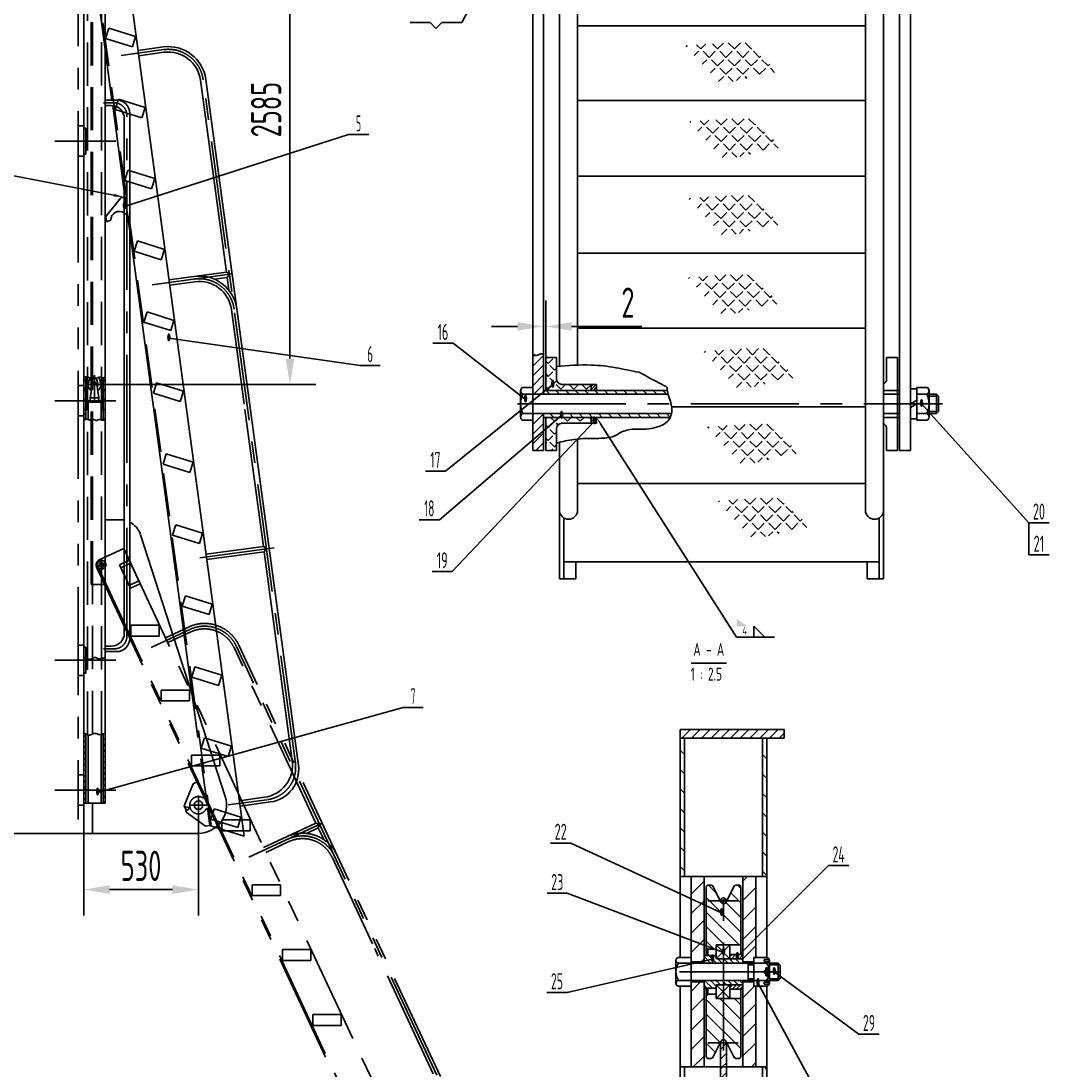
# Model space of a CAD drawing. Extents: x 0 to 16800, y -219 to 11880.
# Drawn here: x 5756 to 10506, y 4564 to 9413 of the extents above; entities that cross this region are included whole.
import ezdxf
from ezdxf.enums import TextEntityAlignment as Align

# ---------------------------------------------------------------- set-up
doc = ezdxf.new("R2010")
doc.units = 0
doc.header["$LTSCALE"] = 400
doc.header["$MEASUREMENT"] = 0
for name, pattern in [('F', [0.75, 0.5, -0.25]), ('G', [2, 1.25, -0.25, 0.25, -0.25]), ('K', [2.5, 1.25, -0.25, 0.25, -0.25, 0.25, -0.25])]:
    doc.linetypes.add(name, pattern=pattern)
doc.layers.get('0').update_dxf_attribs({"linetype": 'CONTINUOUS'})
doc.layers.get('DEFPOINTS').update_dxf_attribs({"linetype": 'CONTINUOUS'})
for name, color, linetype in [('01', 7, 'CONTINUOUS'), ('02', 1, 'CONTINUOUS'), ('02C', 3, 'CONTINUOUS'), ('04', 2, 'F'), ('05', 4, 'G'), ('07', 6, 'K'), ('08', 1, 'CONTINUOUS'), ('11', 3, 'CONTINUOUS'), ('13', 3, 'CONTINUOUS')]:
    doc.layers.add(name, color=color, linetype=linetype)
doc.styles.get("Standard").update_dxf_attribs({"font": 'isocp.shx', "width": 0.707, "bigfont": 'intecad.shx'})
doc.dimstyles.new('INTE', dxfattribs={"dimscale": 40, "dimtxt": 3.5, "dimasz": 3, "dimexe": 3, "dimexo": 0, "dimgap": 1, "dimtad": 1, "dimdec": 0, "dimdsep": 46, "dimtxsty": 'Standard', "dimcen": 0, "dimclrd": 1, "dimclre": 1, "dimclrt": 3, "dimadec": 0, "dimazin": 0, "dimtfac": 1, "dimtdec": 0, "dimtofl": 0, "dimtmove": 0, "dimatfit": 0, "dimfxl": 0, "dimtzin": 0, "dimarcsym": 0})
pattern_1 = [(135, (898.23, 2810.734), (-44.9013, -44.9013), [])]
pattern_2 = [(45, (898.233, 2810.734), (-22.45064, 22.45064), [])]
pattern_3 = [(135, (-817.125, 3324.606), (-22.45064, -22.45064), [])]
pattern_4 = [(45, (898.233, 2810.734), (-8.980256, 8.980256), [])]

# ---------------------------------------------------------------- blocks, each defined once
blk = doc.blocks.new('*U10', base_point=(9214.4, 4255.9))
at = {"layer": '01'}
blk.add_lwpolyline([(9941.4, 3290.2), (9991.4, 3240.2), (9941.4, 3240.2)], close=True, dxfattribs=at)
blk.add_solid([(9861.4, 3325.2), (9911.4, 3290.2), (9861.4, 3240.2), (9861.4, 3290.2)], dxfattribs=at)
at = {"layer": '02'}
blk.add_lwpolyline([(9214.4, 4255.9, 0, 8, 0), (9233.2, 4226.4, 8, 8, 0)], format="xyseb", dxfattribs=at)
blk.add_lwpolyline([(9233.2, 4226.4), (9861.4, 3240.2), (10036.4, 3240.2)], dxfattribs=at)
at = {"layer": '13', "width": 0.707}
blk.add_text('4', height=35, dxfattribs=at).set_placement((9888.4, 3251.7))
blk = doc.blocks.new('*D12')
at = {"layer": '08', "color": 1, "lineweight": -2}
for p, q in [((8170.5, 7858.1), (8170.5, 8121)), ((8180.5, 7858.1), (8180.5, 8121)), ((8050.5, 8001), (7930.5, 8001)), ((8300.5, 8001), (8624.6, 8001))]:
    blk.add_line(p, q, dxfattribs=at)
at = {"layer": '08', "color": 1}
for points in [[(8050.5, 8021), (8050.5, 7981), (8170.5, 8001)], [(8300.5, 8021), (8300.5, 7981), (8180.5, 8001)]]:
    blk.add_solid(points, dxfattribs=at)
at = {"layer": 'DEFPOINTS', "color": 0}
for p in [(8170.5, 8001), (8170.5, 7858.1), (8180.5, 7858.1)]:
    blk.add_point(p, dxfattribs=at)
at = {"layer": '08', "color": 3, "insert": (8560.5, 8111), "char_height": 140, "attachment_point": 5}
blk.add_mtext('2', dxfattribs=at)
blk = doc.blocks.new('*D22')
at = {"layer": '08', "color": 1, "lineweight": -2}
for p, q in [((6046, 10312.7), (5497.1, 10312.7)), ((5617.1, 5777.7), (5617.1, 10192.7)), ((6086, 5657.7), (5497.1, 5657.7))]:
    blk.add_line(p, q, dxfattribs=at)
at = {"layer": '08', "color": 1}
for points in [[(5597.1, 10192.7), (5637.1, 10192.7), (5617.1, 10312.7)], [(5597.1, 5777.7), (5637.1, 5777.7), (5617.1, 5657.7)]]:
    blk.add_solid(points, dxfattribs=at)
at = {"layer": 'DEFPOINTS', "color": 0}
for p in [(5617.1, 10312.7), (6046, 10312.7), (6086, 5657.7)]:
    blk.add_point(p, dxfattribs=at)
at = {"layer": '08', "color": 3, "insert": (5507.1, 7985.2), "char_height": 140, "attachment_point": 5, "rotation": 90}
blk.add_mtext('4655', dxfattribs=at)
blk = doc.blocks.new('*U23', base_point=(22854, 6286.1))
at = {"layer": '01'}
blk.add_lwpolyline([(21814.5, 6534.4), (21889.5, 6459.4), (21814.5, 6459.4)], close=True, dxfattribs=at)
blk.add_circle((21957, 6459.4), 30, dxfattribs=at)
at = {"layer": '02'}
blk.add_lwpolyline([(22802.5, 6296.1), (21957, 6459.4), (21694.5, 6459.4)], dxfattribs=at)
blk.add_lwpolyline([(22854, 6286.1, 0, 12, 0), (22802.5, 6296.1, 12, 12, 0)], format="xyseb", dxfattribs=at)
at = {"layer": '13', "width": 0.707}
blk.add_text('4', height=52.5, dxfattribs=at).set_placement((21735, 6476.7))
blk = doc.blocks.new('*D24')
at = {"layer": '08', "color": 1, "lineweight": -2}
for p, q in [((6134.3, 10317.7), (7118.9, 10317.7)), ((6998.9, 7852.7), (6998.9, 10197.7)), ((6134.3, 7732.7), (7118.9, 7732.7))]:
    blk.add_line(p, q, dxfattribs=at)
at = {"layer": '08', "color": 1}
for points in [[(6978.9, 10197.7), (7018.9, 10197.7), (6998.9, 10317.7)], [(6978.9, 7852.7), (7018.9, 7852.7), (6998.9, 7732.7)]]:
    blk.add_solid(points, dxfattribs=at)
at = {"layer": 'DEFPOINTS', "color": 0}
for p in [(6134.3, 10317.7), (6998.9, 10317.7), (6134.3, 7732.7)]:
    blk.add_point(p, dxfattribs=at)
at = {"layer": '08', "color": 3, "insert": (6888.9, 9003.4), "char_height": 140, "attachment_point": 5, "rotation": 90}
blk.add_mtext('2585', dxfattribs=at)
blk = doc.blocks.new('*D25')
at = {"layer": '08', "color": 1, "lineweight": -2}
for p, q in [((6046, 5797.7), (6046, 5277.6)), ((6576, 5730.1), (6576, 5277.6)), ((6456, 5397.6), (6166, 5397.6))]:
    blk.add_line(p, q, dxfattribs=at)
at = {"layer": '08', "color": 1}
for points in [[(6166, 5417.6), (6166, 5377.6), (6046, 5397.6)], [(6456, 5417.6), (6456, 5377.6), (6576, 5397.6)]]:
    blk.add_solid(points, dxfattribs=at)
at = {"layer": 'DEFPOINTS', "color": 0}
for p in [(6046, 5797.7), (6576, 5730.1), (6046, 5397.6)]:
    blk.add_point(p, dxfattribs=at)
at = {"layer": '08', "color": 3, "insert": (6311, 5507.6), "char_height": 140, "attachment_point": 5}
blk.add_mtext('530', dxfattribs=at)

msp = doc.modelspace()

# ---------------------------------------------------------------- hatches: boundary and pattern name
at = {"layer": '02', "linetype": 'Continuous'}
h = msp.add_hatch(dxfattribs=at)
h.set_pattern_fill('ANGLE', color=1, scale=200, angle=45, style=0)
h.set_pattern_definition([(45, (263.036, 1738.796), (-38.89087, 38.89087), [40, -15]), (135, (263.036, 1738.796), (-38.89087, -38.89087), [40, -15])])
h.paths.add_polyline_path([(8825.1, 9298.8), (8989.2, 9121.5), (9256, 9179.2), (9097.1, 9317.5)])
h = msp.add_hatch(dxfattribs=at)
h.set_pattern_fill('ANGLE', color=1, scale=200, angle=45, style=0)
h.set_pattern_definition([(45, (279.38, 1388.057), (-38.89087, 38.89087), [40, -15]), (135, (279.38, 1388.057), (-38.89087, -38.89087), [40, -15])])
h.paths.add_polyline_path([(8841.4, 8948.1), (9005.5, 8770.7), (9272.3, 8828.5), (9113.5, 8966.8)])
h = msp.add_hatch(dxfattribs=at)
h.set_pattern_fill('ANGLE', color=1, scale=200, angle=45, style=0)
h.set_pattern_definition([(45, (277.594, 1033.01), (-38.89087, 38.89087), [40, -15]), (135, (277.594, 1033.01), (-38.89087, -38.89087), [40, -15])])
h.paths.add_polyline_path([(8839.6, 8593), (9003.8, 8415.7), (9270.5, 8473.4), (9111.7, 8611.7)])
h = msp.add_hatch(dxfattribs=at)
h.set_pattern_fill('ANGLE', color=1, scale=200, angle=45, style=0)
h.set_pattern_definition([(45, (273.525, 667.09), (-38.89087, 38.89087), [40, -15]), (135, (273.525, 667.09), (-38.89087, -38.89087), [40, -15])])
h.paths.add_polyline_path([(8835.6, 8227.1), (8999.7, 8049.8), (9266.4, 8107.5), (9107.6, 8245.8)])
h = msp.add_hatch(dxfattribs=at)
h.set_pattern_fill('ANGLE', color=1, scale=200, angle=45, style=0)
h.set_pattern_definition([(45, (346.756, 325.57), (-38.89087, 38.89087), [40, -15]), (135, (346.756, 325.57), (-38.89087, -38.89087), [40, -15])])
h.paths.add_polyline_path([(8908.8, 7885.6), (9072.9, 7708.2), (9339.7, 7766), (9180.8, 7904.3)])
h = msp.add_hatch(dxfattribs=at)
h.set_pattern_fill('ANGLE', color=1, scale=200, angle=45, style=0)
h.set_pattern_definition([(45, (363.03, -24.084), (-38.89087, 38.89087), [40, -15]), (135, (363.03, -24.084), (-38.89087, -38.89087), [40, -15])])
h.paths.add_polyline_path([(8925.1, 7535.9), (9089.2, 7358.6), (9356, 7416.3), (9197.1, 7554.6)])
h = msp.add_hatch(dxfattribs=at)
h.set_pattern_fill('ANGLE', color=1, scale=200, angle=45, style=0)
h.set_pattern_definition([(45, (411.85, -365.606), (-38.89087, 38.89087), [40, -15]), (135, (411.85, -365.606), (-38.89087, -38.89087), [40, -15])])
h.paths.add_polyline_path([(8973.9, 7194.4), (9138, 7017.1), (9404.8, 7074.8), (9245.9, 7213.1)])
at = {"layer": '08'}
h = msp.add_hatch(dxfattribs=at)
h.set_pattern_fill('ANSI31', color=256, scale=10, style=0)
h.set_pattern_definition([(45, (-817.125, 3324.606), (-22.45064, 22.45064), [])])
h.paths.add_polyline_path([(8170.5, 7871.3), (8168.8, 7872), (8165.8, 7873.1), (8162.8, 7873.9), (8159.9, 7874.3), (8156.9, 7873.9), (8154, 7873.1), (8151, 7871.9), (8148.1, 7870.5), (8136.9, 7865.2), (8120.5, 7872), (8120.5, 7688.1), (8170.5, 7688.1)])
h.paths.add_polyline_path([(8120.5, 7428.1), (8170.5, 7428.1), (8170.5, 7598.1), (8120.5, 7598.1), (8120.5, 7567.1)])
h = msp.add_hatch(dxfattribs=at)
h.set_pattern_fill('ANGLE', color=256, scale=6, angle=45, style=0)
h.set_pattern_definition([(45, (-817.125, 3324.606), (-29.63485, 29.63485), [30.48, -11.43]), (135, (-817.125, 3324.606), (-29.63485, -29.63485), [30.48, -11.43])])
h.paths.add_polyline_path([(8390.5, 7705.6), (8390.5, 7733.1), (8255.5, 7733.1, -0.414214), (8230.5, 7758.1), (8230.5, 7858.1), (8180.5, 7858.1), (8180.5, 7705.6)])
h.paths.add_polyline_path([(8255.5, 7553.1), (8390.5, 7553.1), (8390.5, 7580.6), (8180.5, 7580.6), (8180.5, 7428.1), (8230.5, 7428.1), (8230.5, 7528.1, -0.414214)])
h = msp.add_hatch(dxfattribs=at)
h.set_pattern_fill('ANSI31', color=256, scale=10, style=0)
h.set_pattern_definition([(45, (-2446.813, 1948.152), (-22.45064, 22.45064), [])])
h.paths.add_polyline_path([(6046, 7568.6), (6051.2, 7570.6), (6056, 7571.6), (6056, 7732.7), (6046, 7732.7)])
h.paths.add_polyline_path([(6056, 7767.6), (6055.7, 7767.6), (6051.2, 7766.7), (6046, 7764.6), (6046, 7732.7), (6056, 7732.7)])
h.paths.add_polyline_path([(6136, 7732.7), (6146, 7732.7), (6146, 7767.1), (6143, 7766.2), (6140.2, 7765.1), (6137.7, 7764.1), (6136, 7763.7)])
h.paths.add_polyline_path([(6146, 7732.7), (6136, 7732.7), (6136, 7567.6), (6137.7, 7568.1), (6140.2, 7569.1), (6143, 7570.2), (6146, 7571)])
h = msp.add_hatch(dxfattribs=at)
h.set_pattern_fill('ANSI31', color=256, scale=3, style=0)
h.set_pattern_definition([(45, (-817.125, 3324.606), (-6.735192, 6.735192), [])])
h.paths.add_polyline_path([(8415.5, 7733.1), (8390.5, 7733.1), (8390.5, 7705.6), (8415.5, 7705.6)])
h.paths.add_polyline_path([(8415.5, 7580.6), (8390.5, 7580.6), (8390.5, 7553.1), (8415.5, 7553.1)])
h = msp.add_hatch(dxfattribs=at)
h.set_pattern_fill('ANSI31', color=256, scale=10, angle=90, style=0)
h.set_pattern_definition(pattern_3)
h.paths.add_polyline_path([(8742.1, 7705.6), (8170.5, 7705.6), (8170.5, 7688.1), (8745.9, 7688.1, -0.016413), (8743, 7700, -0.02534)])
h = msp.add_hatch(dxfattribs=at)
h.set_pattern_fill('ANSI31', color=256, scale=10, angle=90, style=0)
h.set_pattern_definition(pattern_3)
h.paths.add_polyline_path([(8756.5, 7598.1), (8170.5, 7598.1), (8170.5, 7580.6), (8756.5, 7580.6)])
h = msp.add_hatch(dxfattribs=at)
h.set_pattern_fill('ANSI31', color=256, scale=150, style=0)
h.set_pattern_definition([(45, (10953.278, 1544.746), (-13.25825, 13.25825), [])])
h.paths.add_polyline_path([(6146, 6120.7), (6145.9, 6120.7), (6140.3, 6119), (6136, 6117.4), (6136, 5867.7), (6146, 5867.7)])
h.paths.add_polyline_path([(6146, 5867.7), (6136, 5867.7), (6136, 5854.4), (6146, 5857.2)])
h.paths.add_polyline_path([(6146, 5857.2), (6136, 5854.4), (6136, 5797.7), (6146, 5797.7)])
h.paths.add_polyline_path([(6056, 5867.7), (6046, 5867.7), (6046, 5797.7), (6056, 5797.7)])
h.paths.add_polyline_path([(6056, 6117.3), (6055.1, 6117.7), (6051.8, 6119.1), (6048.5, 6120), (6046, 6120.3), (6046, 5867.7), (6056, 5867.7)])
h = msp.add_hatch(dxfattribs=at)
h.set_pattern_fill('ANSI31', color=256, scale=10, style=0)
h.set_pattern_definition(pattern_2)
h.paths.add_polyline_path([(8802, 6137.7), (8802, 6097.7), (9282, 6097.7), (9282, 6137.7)])
h = msp.add_hatch(dxfattribs=at)
h.set_pattern_fill('ANSI31', color=256, scale=20, angle=90, style=0)
h.set_pattern_definition(pattern_1)
h.paths.add_polyline_path([(8822, 6097.7), (8802, 6097.7), (8802, 5457.7), (8822, 5457.7)])
h.paths.add_polyline_path([(9202, 6097.7), (9182, 6097.7), (9182, 5457.7), (9202, 5457.7)])
h = msp.add_hatch(dxfattribs=at)
h.set_pattern_fill('ANSI31', color=256, scale=20, style=0)
h.set_pattern_definition([(45, (898.23, 2810.734), (-44.9013, 44.9013), [])])
h.paths.add_polyline_path([(8852, 5063.7), (8912, 5063.7), (8912, 5093.7), (8912, 5457.7), (8852, 5457.7)])
h.paths.add_polyline_path([(9092, 5063.7), (9142, 5063.7), (9142, 5083.6), (9152, 5083.6), (9152, 5457.7), (9092, 5457.7)])
h.paths.add_polyline_path([(8852, 4577.7), (8912, 4577.7), (8912, 4971.7), (8852, 4971.7)])
h.paths.add_polyline_path([(9152, 4951.8), (9142, 4951.8), (9142, 4971.7), (9092, 4971.7), (9092, 4577.7), (9152, 4577.7)])
h = msp.add_hatch(dxfattribs=at)
h.set_pattern_fill('ANSI31', color=256, scale=15, angle=90, style=0)
h.set_pattern_definition([(135, (898.233, 2810.734), (-33.67596, -33.67596), [])])
h.paths.add_polyline_path([(9002, 5331.7, -0.286406), (8989.5, 5339.6), (8954.2, 5411.6, 0.303714), (8945, 5417.7), (8930, 5417.7, 0.414214), (8922, 5409.7), (8922, 5129.7), (8930, 5121.7), (8968, 5121.7), (8968, 5141.7), (9002, 5141.7)])
h.paths.add_polyline_path([(9002, 5141.7), (9082, 5141.7), (9082, 5409.7, 0.414214), (9074, 5417.7), (9059.1, 5417.7, 0.303714), (9049.8, 5411.6), (9014.6, 5339.6, -0.286406), (9002, 5331.7)])
h.paths.add_polyline_path([(9002, 4893.7), (8968, 4893.7), (8968, 4913.7), (8930, 4913.7), (8922, 4905.7), (8922, 4625.7, 0.414214), (8930, 4617.7), (8945, 4617.7, 0.303714), (8954.2, 4623.9), (8989.5, 4695.9, -0.286406), (9002, 4703.7)])
h.paths.add_polyline_path([(9082, 4893.7), (9002, 4893.7), (9002, 4703.7, -0.286406), (9014.6, 4695.9), (9049.8, 4623.9, 0.303714), (9059.1, 4617.7), (9074, 4617.7, 0.414214), (9082, 4625.7)])
h = msp.add_hatch(dxfattribs=at)
h.set_pattern_fill('ANSI31', color=256, scale=4, style=0)
h.set_pattern_definition(pattern_4)
h.paths.add_polyline_path([(9002, 5345.7), (9002, 5359.7, 0.414214), (8988, 5345.7)])
h.paths.add_polyline_path([(9016, 5345.7, 0.414214), (9002, 5359.7), (9002, 5345.7)])
h.paths.add_polyline_path([(9002, 5331.7), (9002, 5345.7), (8988, 5345.7, 0.414214)])
h.paths.add_polyline_path([(9016, 5345.7), (9002, 5345.7), (9002, 5331.7, 0.414214)])
h = msp.add_hatch(dxfattribs=at)
h.set_pattern_fill('ANSI31', color=256, scale=6, angle=90, style=0)
h.set_pattern_definition([(135, (898.233, 2810.734), (-13.470384, -13.470384), [])])
h.paths.add_polyline_path([(9002, 5057.7), (9002, 5077.7), (8972, 5077.7, -0.414214), (8968, 5081.7), (8968, 5093.7), (8912, 5093.7), (8912, 5057.7)])
h.paths.add_polyline_path([(9032, 5077.7), (9002, 5077.7), (9002, 5057.7), (9092, 5057.7), (9092, 5077.7)])
h.paths.add_polyline_path([(8972, 4957.7), (9002, 4957.7), (9002, 4977.7), (8912, 4977.7), (8912, 4941.7), (8968, 4941.7), (8968, 4953.7, -0.414214)])
h.paths.add_polyline_path([(9080, 4957.7), (9092, 4957.7), (9092, 4977.7), (9002, 4977.7), (9002, 4957.7)])
h = msp.add_hatch(dxfattribs=at)
h.set_pattern_fill('ANSI31', color=256, scale=4, style=0)
h.set_pattern_definition(pattern_4)
h.paths.add_polyline_path([(9092, 4937.7), (9092, 4957.7), (9032, 4957.7), (9032, 4937.7)])
h.paths.add_polyline_path([(9092, 5077.7), (9092, 5097.7), (9032, 5097.7), (9032, 5077.7)])
h = msp.add_hatch(dxfattribs=at)
h.set_pattern_fill('ANSI31', color=256, scale=10, style=0)
h.set_pattern_definition(pattern_2)
h.paths.add_polyline_path([(9002, 4689.7), (9002, 4703.7, 0.286406), (8989.5, 4695.9), (8988, 4693), (8988, 4689.7)])
h.paths.add_polyline_path([(9016, 4689.7), (9016, 4693), (9014.6, 4695.9, 0.286406), (9002, 4703.7), (9002, 4689.7)])
h.paths.add_polyline_path([(9016, 4689.7), (8988, 4689.7), (8988, 4577.7), (9016, 4577.7)])
h = msp.add_hatch(dxfattribs=at)
h.set_pattern_fill('ANSI31', color=256, scale=20, angle=90, style=0)
h.set_pattern_definition(pattern_1)
h.paths.add_polyline_path([(8822, 4577.7), (8802, 4577.7), (8802, 3348), (8809.8, 3345.7), (8822, 3341)])
h.paths.add_polyline_path([(9202, 4577.7), (9182, 4577.7), (9182, 3341), (9192.8, 3336.7), (9202, 3333.3)])
h = msp.add_hatch(dxfattribs=at)
h.set_pattern_fill('ANSI31', color=256, scale=10, style=0)
h.set_pattern_definition(pattern_2)
h.paths.add_polyline_path([(8960, 3888.4, -0.081951), (8956.8, 3869.2), (8926, 3778.3), (8954, 3778.3), (8988, 3878.5), (8988, 3944.1), (8960, 3944.1)])
h.paths.add_polyline_path([(9022, 3778.3), (9050, 3778.3), (9019.2, 3869.2, -0.081951), (9016, 3888.4), (9016, 3944.1), (8988, 3944.1), (8988, 3878.5)])
h.paths.add_polyline_path([(8988, 3744.3), (8988, 3716.3, 0.414214), (9050, 3778.3), (9022, 3778.3, -0.414214)])
h.paths.add_polyline_path([(8954, 3778.3), (8926, 3778.3, 0.414214), (8988, 3716.3), (8988, 3744.3, -0.414214)])
h.paths.add_polyline_path([(8988, 4332.7), (8960, 4332.7), (8960, 4064.1), (8988, 4064.1)])
h.paths.add_polyline_path([(8988, 4064.1), (9016, 4064.1), (9016, 4577.7), (8988, 4577.7)])

# ---------------------------------------------------------------- linework, layer by layer
for radius, start, end in [(31, 180, 242.128), (17, 180, 225.2053), (17, 314.7947, 0), (31, 297.872, 0)]:
    msp.add_arc((6096, 7732.7), radius, start, end)
at = {"layer": '01'}
for p, q in [((8120.5, 10527), (8120.5, 7428.1)), ((8244.3, 10334.7), (8244.3, 7817.4)), ((9741.8, 10334.7), (9741.8, 6834.4)), ((6046, 5787.7), (6046, 10307.7)), ((6146, 5797.7), (6146, 10307.7)), ((8170.5, 10278.5), (8170.5, 7688.1)), ((9815.5, 9947.2), (9815.5, 7428.1)), ((9865.5, 9947.2), (9865.5, 7428.1)), ((6236.2, 9729), (6787, 5644.6)), ((8328, 9724), (8328, 7822.5)), ((9658, 9724), (9658, 7151.6)), ((6090.9, 9684.2), (6176.7, 9047.6)), ((9658, 9390.3), (8328, 9390.3)), ((6413.6, 9293), (6297.1, 9277.3)), ((6416.9, 9268.2), (6300.5, 9252.5)), ((6705.2, 8252.6), (6585.6, 9139.6)), ((7038, 5971.6), (6610.4, 9142.9)), ((6146, 9047.6), (6146, 9022.6)), ((6198.5, 9047.6), (6146, 9047.6)), ((6173.5, 9022.6), (6146, 9022.6)), ((6180.2, 9022.2), (6233.5, 8626.8)), ((9658, 9046), (8328, 9046)), ((6258.5, 8987.6), (6258.5, 7098.4)), ((6021, 8927.7), (6021, 8787.7)), ((6046, 8927.7), (6021, 8927.7)), ((6233.5, 8962.6), (6233.5, 7105.6)), ((6046, 8787.7), (6021, 8787.7)), ((9658, 8695.9), (8328, 8695.9)), ((6258.5, 8441.4), (6547.6, 6297.5)), ((9658, 8340.3), (8328, 8340.3)), ((6705.2, 8252.6), (6440.1, 8216.9)), ((6705.2, 8252.6), (6719.3, 8241.9)), ((6559.9, 8207.8), (6443.5, 8192.1)), ((6708.6, 8227.8), (6649.2, 8219.8)), ((6708.6, 8227.8), (6719.3, 8241.9)), ((6716.6, 8168.5), (6708.6, 8227.8)), ((6716.6, 8168.5), (6715.2, 8178.3)), ((6787.5, 7642.1), (6728.6, 8079.2)), ((9658, 7993.1), (8328, 7993.1)), ((8230.5, 7858.1), (8180.5, 7858.1)), ((8180.5, 7858.1), (8180.5, 7705.6)), ((8230.5, 7858.1), (8230.5, 7758.1)), ((9755.5, 7858.1), (9805.5, 7858.1)), ((9755.5, 7858.1), (9755.5, 7758.1)), ((9805.5, 7858.1), (9805.5, 7580.6)), ((6056, 7767.6), (6056, 7571.5)), ((6065, 7732.7), (6075.4, 7763.4)), ((6079, 7732.7), (6090.6, 7766.9)), ((6113, 7732.7), (6102.9, 7762.5)), ((6127, 7732.7), (6115.6, 7766.2)), ((6136, 7763.7), (6136, 7567.6)), ((6021, 7727.7), (6021, 7587.7)), ((6046, 7727.7), (6021, 7727.7)), ((6086, 7732.7), (6076, 7671.7)), ((6106, 7732.7), (6116, 7671.7)), ((8074.9, 7719), (8120.5, 7719)), ((8120.5, 7719), (8120.5, 7643.1)), ((8415.5, 7733.1), (8255.5, 7733.1)), ((8390.5, 7705.6), (8390.5, 7733.1)), ((8415.5, 7705.6), (8415.5, 7733.1)), ((9895.5, 7712.4), (9865.5, 7712.4)), ((9895.5, 7719), (9895.5, 7643.1)), ((9941.2, 7719), (9895.5, 7719)), ((6096, 7671.7), (6076, 7671.7)), ((6076, 7671.7), (6076, 7651.7)), ((6096, 7671.7), (6116, 7671.7)), ((6116, 7671.7), (6116, 7651.7)), ((8064.3, 7643.1), (8064.3, 7703.5)), ((8074.9, 7688.1), (8120.5, 7688.1)), ((8120.5, 7688.1), (8745.9, 7688.1)), ((8742.1, 7705.6), (8170.5, 7705.6)), ((9941.2, 7688.1), (9895.5, 7688.1)), ((9951.8, 7643.1), (9951.8, 7703.5)), ((9951.8, 7688.1), (9985.5, 7688.1)), ((9985.5, 7688.1), (9995.5, 7678.1)), ((9985.5, 7688.1), (9985.5, 7598.1)), ((9995.5, 7678.1), (9995.5, 7643.1)), ((6066, 7651.7), (6066, 7570.3)), ((6066, 7651.7), (6126, 7651.7)), ((6126, 7651.7), (6126, 7569.1)), ((6876.3, 6984.1), (6790.9, 7617.4)), ((8064.3, 7643.1), (8064.3, 7582.6)), ((8120.5, 7567.1), (8120.5, 7643.1)), ((9658, 7628.9), (8762.8, 7628.9)), ((9865.5, 7643.1), (9895.5, 7660.4)), ((9895.5, 7643.1), (9865.5, 7625.7)), ((9895.5, 7567.1), (9895.5, 7643.1)), ((9951.8, 7643.1), (9951.8, 7582.6)), ((9995.5, 7608.1), (9995.5, 7643.1)), ((6046, 7587.7), (6021, 7587.7)), ((8074.9, 7598.1), (8120.5, 7598.1)), ((8074.9, 7567.1), (8120.5, 7567.1)), ((8120.5, 7598.1), (8761.8, 7598.1)), ((8170.5, 7598.1), (8170.5, 7428.1)), ((8756.5, 7580.6), (8170.5, 7580.6)), ((8180.5, 7580.6), (8180.5, 7428.1)), ((8390.5, 7553.1), (8390.5, 7580.6)), ((8415.5, 7553.1), (8415.5, 7580.6)), ((9805.5, 7580.6), (9805.5, 7428.1)), ((9895.5, 7573.7), (9865.5, 7573.7)), ((9941.2, 7598.1), (9895.5, 7598.1)), ((9941.2, 7567.1), (9895.5, 7567.1)), ((9951.8, 7598.1), (9985.5, 7598.1)), ((9995.5, 7608.1), (9985.5, 7598.1)), ((8230.5, 7528.1), (8230.5, 7428.1)), ((8415.5, 7553.1), (8255.5, 7553.1)), ((9755.5, 7528.1), (9755.5, 7428.1)), ((8328, 7480.7), (8328, 7151.6)), ((8170.5, 7428.1), (8120.5, 7428.1)), ((8230.5, 7428.1), (8180.5, 7428.1)), ((8244.3, 7465.4), (8244.3, 7151.6)), ((9755.5, 7428.1), (9805.5, 7428.1)), ((9815.5, 7428.1), (9865.5, 7428.1)), ((9658, 7274.5), (8328, 7274.5)), ((8244.3, 7151.6), (8244.3, 6834.4)), ((8264.3, 7115.9), (8264.3, 6834.4)), ((9721.8, 7115.9), (9721.8, 6834.4)), ((6876.3, 6984.1), (6611.2, 6948.3)), ((6876.3, 6984.1), (6890.3, 6973.4)), ((6879.6, 6959.3), (6614.5, 6923.6)), ((6879.6, 6959.3), (6890.3, 6973.4)), ((7009.9, 5993.1), (6879.6, 6959.3)), ((9721.8, 6913.6), (8264.3, 6913.6)), ((8320.5, 6913.6), (8320.5, 6834.4)), ((9665.5, 6913.6), (9665.5, 6834.4)), ((8320.5, 6834.4), (8244.3, 6834.4)), ((9741.8, 6834.4), (9665.5, 6834.4)), ((6021, 6527.7), (6021, 6387.7)), ((6046, 6527.7), (6021, 6527.7)), ((6146, 6497.8), (6146, 6522.8)), ((8852.2, 6445.1), (9015.9, 6445.1)), ((6046, 6387.7), (6021, 6387.7)), ((6056, 6117.3), (6056, 5797.7)), ((6066, 6113), (6066, 5797.7)), ((6126, 6114), (6126, 5797.7)), ((6136, 6117.4), (6136, 5797.7)), ((8802, 6137.7), (8802, 5083.6)), ((8802, 6137.7), (9282, 6137.7)), ((9282, 6137.7), (9282, 6097.7)), ((8802, 6097.7), (9282, 6097.7)), ((8822, 6097.7), (8822, 5457.7)), ((9182, 5457.7), (9182, 6097.7)), ((9202, 6097.7), (9202, 5083.6)), ((6021, 5927.7), (6021, 5787.7)), ((6046, 5927.7), (6021, 5927.7)), ((6881.3, 5824.4), (6764.9, 5808.7)), ((6046, 5787.7), (6021, 5787.7)), ((6146, 5797.7), (6046, 5797.7)), ((6909.4, 5802.9), (6768.2, 5783.9)), ((8802, 5457.7), (9202, 5457.7)), ((8852, 5457.7), (8852, 4577.7)), ((8912, 5457.7), (8912, 5057.7)), ((9092, 5457.7), (9092, 5057.7)), ((9152, 5457.7), (9152, 5083.6)), ((8922, 5409.7), (8922, 5093.7)), ((8945, 5417.7), (8930, 5417.7)), ((8954.2, 5411.6), (8989.5, 5339.6)), ((9049.8, 5411.6), (9014.6, 5339.6)), ((9074, 5417.7), (9059.1, 5417.7)), ((9082, 5409.7), (9082, 5097.7)), ((8968, 5141.7), (8968, 5081.7)), ((8968, 5141.7), (9032, 5141.7)), ((9082, 5141.7), (8978, 5141.7)), ((9032, 5077.7), (9032, 5141.7)), ((8912, 5093.7), (8968, 5093.7)), ((8912, 5093.7), (8912, 5057.7)), ((8930, 5121.7), (8922, 5129.7)), ((8968, 5121.7), (8930, 5121.7)), ((8930, 5121.7), (8930, 5093.7)), ((9092, 5097.7), (9032, 5097.7)), ((8782, 5017.7), (8782, 5070.7)), ((8782, 5070.7), (8782, 4964.8)), ((8794.7, 5083.6), (8852, 5083.6)), ((8794.7, 5057.7), (8852, 5057.7)), ((8852, 5083.6), (8852, 5017.7)), ((8852, 5063.7), (8912, 5063.7)), ((8852, 5057.7), (9201.4, 5057.7)), ((8912, 5057.7), (9088, 5057.7)), ((8972, 5077.7), (9080, 5077.7)), ((9092, 5077.7), (9032, 5077.7)), ((9092, 5063.7), (9142, 5063.7)), ((9115.9, 5057.7), (9115.9, 4977.7)), ((9142, 5017.7), (9142, 5083.6)), ((9142, 5083.6), (9202, 5083.6)), ((9189.3, 5073.9), (9213.3, 5073.9)), ((9189.3, 5073.9), (9189.3, 5065.9)), ((9189.3, 5065.9), (9212.7, 5065.9)), ((9214, 5070.7), (9214, 5017.7)), ((9214, 5057.7), (9254, 5057.7)), ((9254, 5057.7), (9254, 4977.7)), ((9254, 5057.7), (9264, 5047.7)), ((9264, 5047.7), (9264, 4987.7)), ((8782, 5017.7), (8782, 4964.8)), ((8852, 4951.8), (8852, 5017.7)), ((9142, 5017.7), (9142, 4951.8)), ((9213.8, 5022.7), (9189.3, 5022.7)), ((9189.3, 5022.7), (9189.3, 5012.8)), ((9213.7, 5012.8), (9189.3, 5012.8)), ((9197.3, 5036.8), (9197.3, 5022.7)), ((9197.3, 5036.8), (9205.3, 5036.8)), ((9197.3, 5012.8), (9197.3, 4998.7)), ((9197.3, 4998.7), (9205.3, 4998.7)), ((9205.3, 5036.8), (9205.3, 5022.7)), ((9205.3, 5012.8), (9205.3, 4998.7)), ((9214, 4964.8), (9214, 5017.7)), ((8794.7, 4977.7), (8852, 4977.7)), ((8794.7, 4951.8), (8852, 4951.8)), ((8802, 4951.8), (8802, 3348)), ((8852, 4977.7), (9201.4, 4977.7)), ((8852, 4971.7), (8912, 4971.7)), ((8912, 4977.7), (8912, 4577.7)), ((8912, 4977.7), (9088, 4977.7)), ((8912, 4941.7), (8912, 4977.7)), ((8968, 4893.7), (8968, 4953.7)), ((8972, 4957.7), (9080, 4957.7)), ((9092, 4957.7), (9032, 4957.7)), ((9032, 4957.7), (9032, 4893.7)), ((9092, 4977.7), (9092, 4577.7)), ((9092, 4971.7), (9142, 4971.7)), ((9142, 4951.8), (9202, 4951.8)), ((9152, 4951.8), (9152, 4577.7)), ((9189.3, 4969.2), (9212.8, 4969.2)), ((9189.3, 4969.2), (9189.3, 4961.3)), ((9189.3, 4961.3), (9213.2, 4961.3)), ((9202, 4951.8), (9202, 3333.3)), ((9214, 4977.7), (9254, 4977.7)), ((9264, 4987.7), (9254, 4977.7)), ((8912, 4941.7), (8968, 4941.7)), ((8922, 4625.7), (8922, 4941.7)), ((8930, 4913.7), (8922, 4905.7)), ((8930, 4913.7), (8930, 4941.7)), ((8968, 4913.7), (8930, 4913.7)), ((9092, 4937.7), (9032, 4937.7)), ((9082, 4625.7), (9082, 4937.7)), ((8968, 4893.7), (9032, 4893.7)), ((9082, 4893.7), (8978, 4893.7)), ((8954.2, 4623.9), (8989.5, 4695.9)), ((8988, 4693), (8988, 4064.1)), ((9049.8, 4623.9), (9014.6, 4695.9)), ((9016, 3888.4), (9016, 4693)), ((8945, 4617.7), (8930, 4617.7)), ((9074, 4617.7), (9059.1, 4617.7)), ((8802, 4577.7), (9202, 4577.7)), ((8822, 4577.7), (8822, 3341)), ((9182, 3341), (9182, 4577.7))]:
    msp.add_line(p, q, dxfattribs=at)
at = {"layer": '01', "color": 7, "linetype": 'Continuous'}
for p, q in [((6217.7, 8594.8), (6148.4, 8509.9)), ((6233.5, 8597), (6217.7, 8594.8)), ((6237.5, 8597.5), (6237.4, 8597.5)), ((6148.4, 8509.9), (6151.7, 8485.1)), ((6171.1, 8492.7), (6151.7, 8485.1)), ((6146, 7107.7), (6146, 6807.7)), ((6213.2, 7107.7), (6146, 7107.7)), ((6233.5, 6582.8), (6233.5, 7105.6)), ((6258.5, 6557.8), (6258.5, 7098.4)), ((6308.4, 7038.4), (6699.7, 5827.7)), ((6173.5, 6522.8), (6146, 6522.8)), ((6198.5, 6497.8), (6146, 6497.8)), ((6086, 5797.7), (6086, 5657.7)), ((6656.3, 5685.4), (6787, 5644.6)), ((6086, 5657.7), (6576, 5657.7))]:
    msp.add_line(p, q, dxfattribs=at)
msp.add_circle((6576, 5787.7), 20, dxfattribs=at)
at = {"layer": '01'}
for centre, radius in [((6576, 5787.7), 20), ((9002, 5345.7), 14)]:
    msp.add_circle(centre, radius, dxfattribs=at)
for centre, radius, start, end in [((6437, 9119.5), 175, 7.6801, 97.6801), ((6437, 9119.5), 150, 7.6801, 97.6801), ((6173.5, 8962.6), 60, 0, 90), ((6198.5, 8987.6), 60, 0, 90), ((6580, 8059.1), 175, 7.6801, 97.6801), ((6580, 8059.1), 150, 7.6801, 97.6801), ((6096, 7732.7), 10, 0, 180), ((8080.9, 7703.5), 16.6, 111.2404, 248.7596), ((8255.5, 7758.1), 25, 180, 270), ((9730.5, 7758.1), 25, 296.7437, 0), ((9935.1, 7703.5), 16.6, 291.2404, 68.7596), ((8165.1, 7643.1), 100.8, 153.4887, 206.5113), ((9850.9, 7643.1), 100.8, 333.4887, 26.5113), ((8080.9, 7582.6), 16.6, 111.2404, 248.7596), ((9935.1, 7582.6), 16.6, 291.2404, 68.7596), ((8255.5, 7528.1), 25, 90, 180), ((9730.5, 7528.1), 25, 0, 63.2563), ((8286.1, 7151.6), 41.9, 180, 0), ((9699.9, 7151.6), 41.9, 180, 0), ((6861.3, 5973), 150, 277.6801, 7.6801), ((6889.4, 5951.6), 150, 277.6801, 7.6801), ((8930, 5409.7), 8, 90, 180), ((8945, 5407.7), 10, 22.4229, 90), ((9059.1, 5407.7), 10, 90, 157.5771), ((9074, 5409.7), 8, 0, 90), ((8795, 5070.7), 13, 91.3961, 268.6039), ((8851.6, 5017.7), 69.6, 144.9315, 215.0685), ((8794.7, 5057.7), 3.73003725224587e-11, 91.3972, 88.605), ((8794.7, 5057.7), 3.73003725224587e-11, 270, 91.397), ((8972, 5081.7), 4, 180, 270), ((9201.1, 5070.7), 13, 268.671, 91.329), ((9145.8, 5018.2), 68.2, 323.6836, 35.4557), ((8795, 4964.8), 13, 91.3961, 268.6039), ((8972, 4953.7), 4, 90, 180), ((9201.1, 4964.8), 13, 268.671, 91.329), ((9002, 4689.7), 14, 26.0718, 153.9282), ((8930, 4625.7), 8, 180, 270), ((8945, 4627.7), 10, 270, 337.5771), ((9059.1, 4627.7), 10, 202.4229, 270), ((9074, 4625.7), 8, 270, 0)]:
    msp.add_arc(centre, radius, start, end, dxfattribs=at)
at = {"layer": '01', "color": 7, "linetype": 'Continuous'}
for centre, radius, start, end in [((6211.1, 8493.1), 40, 56.0496, 180.4656), ((6213.2, 7007.7), 100, 78.3031, 90), ((6213.2, 7007.7), 100, 17.9107, 63.0808), ((6173.5, 6582.8), 60, 270, 0), ((6198.5, 6557.8), 60, 270, 0), ((6576, 5787.7), 130, 270, 17.9107)]:
    msp.add_arc(centre, radius, start, end, dxfattribs=at)
at = {"layer": '02'}
for p, q in [((8291.7, 10346.2), (7793.3, 9405.5)), ((7647.2, 9405.5), (7554.2, 9405.5)), ((7673.7, 9379), (7647.2, 9405.5)), ((7700.3, 9405.5), (7673.7, 9379)), ((7793.3, 9405.5), (7700.3, 9405.5)), ((6234.3, 8555.4), (7269.7, 8887.8)), ((7269.7, 8887.8), (7362.7, 8887.8)), ((6439.5, 7946.6), (7323, 7820.5)), ((7752.4, 7923.5), (7659.4, 7923.5)), ((8087.4, 7663.9), (7752.4, 7923.5)), ((7323, 7820.5), (7416, 7820.5)), ((8213.4, 7732.1), (7717.6, 7331.9)), ((9951.8, 7679.1), (9985.5, 7679.1)), ((9917.1, 7643.1), (10413, 7093.3)), ((8253.9, 7589.3), (7689.3, 7107.7)), ((9951.8, 7607.1), (9985.5, 7607.1)), ((8405.4, 7563.1), (7748.9, 6867.7)), ((7717.6, 7331.9), (7624.6, 7331.9)), ((7689.3, 7107.7), (7596.3, 7107.7)), ((10413, 7093.3), (10506, 7093.3)), ((10413, 7093.3), (10413, 6944.8)), ((10413, 6944.8), (10506, 6944.8)), ((7748.9, 6867.7), (7655.9, 6867.7)), ((6110.5, 5847.3), (7521.7, 6239.6)), ((7521.7, 6239.6), (7614.7, 6239.6)), ((8296.4, 5613.1), (8203.4, 5613.1)), ((8993.1, 5290.1), (8296.4, 5613.1)), ((9066.3, 5087.7), (9487.4, 5508.4)), ((9487.4, 5508.4), (9580.4, 5508.4)), ((8280.4, 5380.5), (8187.4, 5380.5)), ((9002, 5107.7), (8280.4, 5380.5)), ((8951.5, 5075.7), (8279.2, 4921.8)), ((9115.9, 5049.7), (9142, 5049.7)), ((9214, 5049.7), (9254, 5049.7)), ((9236.5, 5017.7), (9627.9, 4729.4)), ((9115.9, 4985.7), (9142, 4985.7)), ((9161, 4966.2), (9481.7, 4371.9)), ((9214, 4985.7), (9254, 4985.7)), ((8279.2, 4921.8), (8186.2, 4921.8)), ((9627.9, 4729.4), (9720.9, 4729.4))]:
    msp.add_line(p, q, dxfattribs=at)
at = {"layer": '02C'}
for points in [[(8170.5, 7871.3), (8168.8, 7872), (8165.8, 7873.1), (8162.8, 7873.9), (8159.9, 7874.3), (8156.9, 7873.9), (8154, 7873.1), (8151, 7871.9), (8148.1, 7870.5), (8145.2, 7869.1), (8142.2, 7867.9), (8139.3, 7867.1), (8136.3, 7866.7), (8133.4, 7867.1), (8130.4, 7867.9), (8127.5, 7869.1), (8124.6, 7870.5), (8121.6, 7871.9), (8120.5, 7872.3)], [(6146, 7767.1), (6143, 7766.2), (6140.2, 7765.1), (6137.7, 7764.1), (6135.3, 7763.5), (6133.1, 7763.3), (6130.9, 7763.5), (6128.9, 7764.1), (6126.9, 7764.8), (6125, 7765.6), (6123.1, 7766.3), (6121.2, 7766.8), (6119.4, 7767), (6117.6, 7766.8), (6115.7, 7766.3), (6113.9, 7765.5), (6112.1, 7764.6), (6110.2, 7763.8), (6108.4, 7763), (6106.5, 7762.5), (6104.7, 7762.3), (6102.9, 7762.5), (6101, 7763), (6099.2, 7763.8), (6097.4, 7764.6), (6095.5, 7765.5), (6093.7, 7766.3), (6091.9, 7766.8), (6090, 7767), (6088.2, 7766.8), (6086.3, 7766.3), (6084.5, 7765.6), (6082.5, 7764.8), (6080.6, 7764.1), (6078.5, 7763.5), (6076.4, 7763.3), (6074.1, 7763.5), (6071.8, 7764.1), (6069.2, 7765.1), (6066.4, 7766.2), (6063.3, 7767.1), (6059.7, 7767.7), (6055.7, 7767.6), (6051.2, 7766.7), (6046, 7764.6)], [(6146, 7571), (6143, 7570.2), (6140.2, 7569.1), (6137.7, 7568.1), (6135.3, 7567.4), (6133.1, 7567.2), (6130.9, 7567.5), (6128.9, 7568), (6126.9, 7568.7), (6125, 7569.5), (6123.1, 7570.2), (6121.2, 7570.7), (6119.4, 7570.9), (6117.6, 7570.7), (6115.7, 7570.2), (6113.9, 7569.4), (6112.1, 7568.6), (6110.2, 7567.7), (6108.4, 7567), (6106.5, 7566.4), (6104.7, 7566.2), (6102.9, 7566.4), (6101, 7567), (6099.2, 7567.7), (6097.4, 7568.6), (6095.5, 7569.4), (6093.7, 7570.2), (6091.9, 7570.7), (6090, 7570.9), (6088.2, 7570.7), (6086.3, 7570.2), (6084.5, 7569.5), (6082.5, 7568.7), (6080.6, 7568), (6078.5, 7567.5), (6076.4, 7567.2), (6074.1, 7567.4), (6071.8, 7568.1), (6069.2, 7569.1), (6066.4, 7570.2), (6063.3, 7571.1), (6059.7, 7571.6), (6055.7, 7571.5), (6051.2, 7570.6), (6046, 7568.6)], [(6146, 6470.7), (6145.9, 6470.7), (6140.3, 6469), (6135.3, 6467.1), (6130.7, 6465.3), (6126.4, 6464.1), (6122.4, 6463.7), (6118.6, 6464.2), (6114.9, 6465.2), (6111.3, 6466.5), (6107.9, 6467.8), (6104.5, 6469.1), (6101.2, 6470), (6097.9, 6470.4), (6094.6, 6470), (6091.3, 6469.1), (6088, 6467.7), (6084.7, 6466.2), (6081.4, 6464.6), (6078.1, 6463.3), (6074.8, 6462.3), (6071.5, 6462), (6068.2, 6462.3), (6064.9, 6463.3), (6061.6, 6464.6), (6058.3, 6466.2), (6055.1, 6467.7), (6051.8, 6469.1), (6048.5, 6470), (6046, 6470.3)], [(6146, 6120.7), (6145.9, 6120.7), (6140.3, 6119), (6135.3, 6117.1), (6130.7, 6115.3), (6126.4, 6114.1), (6122.4, 6113.7), (6118.6, 6114.2), (6114.9, 6115.2), (6111.3, 6116.5), (6107.9, 6117.8), (6104.5, 6119.1), (6101.2, 6120), (6097.9, 6120.4), (6094.6, 6120), (6091.3, 6119.1), (6088, 6117.7), (6084.7, 6116.2), (6081.4, 6114.6), (6078.1, 6113.3), (6074.8, 6112.3), (6071.5, 6112), (6068.2, 6112.3), (6064.9, 6113.3), (6061.6, 6114.6), (6058.3, 6116.2), (6055.1, 6117.7), (6051.8, 6119.1), (6048.5, 6120), (6046, 6120.3)]]:
    msp.add_lwpolyline(points, dxfattribs=at)
msp.add_lwpolyline([(8230.5, 7815.9, -0.034073), (8390.8, 7822.4, -0.039868), (8504.8, 7810.1, -0.005063), (8610.5, 7789, -0.069369), (8617.9, 7786.3, -0.005669), (8641, 7773.8, 0.003087), (8683.4, 7750.6, 0.014264), (8730, 7727.2, -0.063086), (8740, 7720.9, -0.246353), (8742, 7716.2, 0.073667), (8743, 7700, 0.039632), (8751.4, 7671.5, -0.036429), (8760.8, 7640.5, -0.068729), (8763.4, 7610.8, -0.075012), (8757.9, 7584, -0.09785), (8746, 7564.5, -0.083967), (8725.1, 7548.3, -0.049587), (8696.4, 7536.3, -0.037767), (8656.6, 7527.4, -0.056785), (8612.1, 7526.1, 0.060547), (8570.3, 7524.5, 0.103698), (8512.1, 7502.2, -0.125571), (8463.1, 7485.8, -0.005745), (8425.7, 7483.5, -0.009709), (8403.5, 7482.8, -0.00394), (8392.9, 7482.8, 0.001657), (8367.8, 7482.8, 0.034449), (8312.8, 7478.9, 0.0327), (8230.5, 7461.8)], format="xyb", dxfattribs=at)
at = {"layer": '04'}
for p, q in [((6063.5, 6113.9), (6063.5, 9767.7)), ((6081, 6807.7), (6081, 9767.7)), ((6087, 6807.7), (6087, 9767.7)), ((6128.5, 6114.7), (6128.5, 9767.7)), ((9815.5, 7705.6), (9741.8, 7705.6)), ((9741.8, 7688.1), (9815.5, 7688.1)), ((9741.8, 7598.1), (9815.5, 7598.1)), ((9815.5, 7580.6), (9741.8, 7580.6)), ((6258.5, 6582.8), (6258.5, 6655.8))]:
    msp.add_line(p, q, dxfattribs=at)
at = {"layer": '04', "color": 2, "linetype": 'F'}
for p, q in [((6094.7, 9701.1), (6635.3, 5691.9)), ((6161.9, 9380.1), (6147.1, 9332.4)), ((6161.9, 9380.1), (6286, 9341.4)), ((6147.1, 9332.4), (6271.2, 9293.7)), ((6286, 9341.4), (6271.2, 9293.7)), ((6206.2, 9052.1), (6191.3, 9004.3)), ((6206.2, 9052.1), (6330.3, 9013.4)), ((6191.3, 9004.3), (6315.4, 8965.6)), ((6330.3, 9013.4), (6315.4, 8965.6)), ((6056, 8917.7), (6046, 8917.7)), ((6046, 8787.7), (6046, 8907.7)), ((6056, 8797.7), (6056, 8917.7)), ((6056, 8797.7), (6046, 8797.7)), ((6250.4, 8724), (6235.5, 8676.3)), ((6250.4, 8724), (6374.5, 8685.3)), ((6374.5, 8685.3), (6359.6, 8637.6)), ((6235.5, 8676.3), (6359.6, 8637.6)), ((6233.5, 8626.8), (6258.5, 8441.4)), ((6237.4, 8597.5), (6248.1, 8518.2)), ((6242.8, 8517.5), (6248.1, 8518.2)), ((6294.7, 8396), (6279.8, 8348.2)), ((6294.7, 8396), (6418.8, 8357.3)), ((6279.8, 8348.2), (6403.9, 8309.5)), ((6418.8, 8357.3), (6403.9, 8309.5)), ((6338.9, 8067.9), (6324, 8020.2)), ((6338.9, 8067.9), (6463, 8029.2)), ((6324, 8020.2), (6448.1, 7981.5)), ((6463, 8029.2), (6448.1, 7981.5)), ((6056, 7717.7), (6046, 7717.7)), ((6056, 7597.7), (6056, 7717.7)), ((6383.1, 7739.9), (6368.2, 7692.1)), ((6383.1, 7739.9), (6507.2, 7701.2)), ((6046, 7587.7), (6046, 7707.7)), ((6368.2, 7692.1), (6492.3, 7653.4)), ((6507.2, 7701.2), (6492.3, 7653.4)), ((6056, 7597.7), (6046, 7597.7)), ((6427.4, 7411.8), (6412.5, 7364.1)), ((6427.4, 7411.8), (6551.5, 7373.1)), ((6551.5, 7373.1), (6536.6, 7325.4)), ((6412.5, 7364.1), (6536.6, 7325.4)), ((6471.6, 7083.8), (6456.7, 7036.1)), ((6471.6, 7083.8), (6595.7, 7045.1)), ((6456.7, 7036.1), (6580.8, 6997.4)), ((6595.7, 7045.1), (6580.8, 6997.4)), ((6081, 6807.7), (6146, 6807.7)), ((6086, 6116.8), (6086, 6807.7)), ((6515.8, 6755.8), (6501, 6708)), ((6515.8, 6755.8), (6639.9, 6717)), ((6501, 6708), (6625.1, 6669.3)), ((6639.9, 6717), (6625.1, 6669.3)), ((6056, 6517.7), (6046, 6517.7)), ((6046, 6387.7), (6046, 6507.7)), ((6056, 6397.7), (6056, 6517.7)), ((6560.1, 6427.7), (6545.2, 6380)), ((6560.1, 6427.7), (6684.2, 6389)), ((6056, 6397.7), (6046, 6397.7)), ((6545.2, 6380), (6669.3, 6341.3)), ((6684.2, 6389), (6669.3, 6341.3)), ((6547.4, 6298.8), (6629, 5693.9)), ((6604.3, 6099.7), (6589.4, 6051.9)), ((6604.3, 6099.7), (6728.4, 6061)), ((6589.4, 6051.9), (6713.5, 6013.2)), ((6728.4, 6061), (6713.5, 6013.2)), ((6056, 5797.7), (6056, 5917.7)), ((6046, 5787.7), (6046, 5907.7)), ((6519.9, 5754.9), (6516.5, 5779.7)), ((6537.3, 5777.4), (6516.5, 5779.7)), ((6618.3, 5773.2), (6613, 5772.5)), ((6629, 5693.9), (6618.3, 5773.2)), ((6648.6, 5771.6), (6633.7, 5723.9)), ((6648.6, 5771.6), (6772.7, 5732.9)), ((6609.2, 5691.2), (6519.9, 5754.9)), ((6633.7, 5723.9), (6757.8, 5685.2)), ((6772.7, 5732.9), (6757.8, 5685.2)), ((6629, 5693.9), (6609.2, 5691.2)), ((6629, 5693.9), (6656.3, 5685.4))]:
    msp.add_line(p, q, dxfattribs=at)
for centre, start, end in [((6211.1, 8493.1), 37.6464, 56.0496), ((6576, 5787.7), 194.8609, 337.6801)]:
    msp.add_arc(centre, 40, start, end, dxfattribs=at)
at = {"layer": '05'}
for p, q in [((6415.2, 9280.6), (6219.5, 9254.2)), ((7024, 5982.3), (6598, 9141.3)), ((6186, 9035.1), (6137.8, 9035.1)), ((6246, 6570.3), (6246, 8975.1)), ((5912.6, 8857.7), (6194.3, 8857.7)), ((6731.7, 8243.6), (6362.5, 8193.8)), ((6096, 7655.3), (6096, 7775)), ((6134.3, 7732.7), (6060.4, 7732.7)), ((5912.6, 7657.7), (6194.3, 7657.7)), ((8050.6, 7643.1), (10014.4, 7643.1)), ((6926.4, 6978.2), (6582.6, 6931.9)), ((6246, 6570.3), (6246, 6664.4)), ((6246, 6570.3), (6246, 6664.4)), ((6186, 6510.3), (6137.8, 6510.3)), ((5912.6, 6457.7), (6194.3, 6457.7)), ((5912.6, 5857.7), (6194.3, 5857.7)), ((6576, 5821.8), (6576, 5746.8)), ((6892.4, 5813.2), (6713.6, 5789.1)), ((9002, 4653.2), (9002, 5403.6)), ((9069.2, 5345.7), (8930.3, 5345.7)), ((9264, 5017.7), (8799.4, 5017.7)), ((9069.2, 4689.7), (8930.3, 4689.7))]:
    msp.add_line(p, q, dxfattribs=at)
at = {"layer": '05', "color": 4, "linetype": 'G'}
for p, q in [((6576, 5832.4), (6576, 5730.1)), ((6539.8, 5787.7), (6614.8, 5787.7))]:
    msp.add_line(p, q, dxfattribs=at)
for centre in [(6437, 9119.5), (6580, 8059.1)]:
    msp.add_arc(centre, 162.5, 7.6801, 97.6801, dxfattribs=at)
at = {"layer": '05'}
for centre, radius, start, end in [((6186, 8975.1), 60, 0, 90), ((6186, 6570.3), 60, 270, 0), ((6875.3, 5962.3), 150, 277.6801, 7.6801)]:
    msp.add_arc(centre, radius, start, end, dxfattribs=at)
at = {"layer": '07', "color": 6, "linetype": 'K'}
for p, q in [((6021, 9796.1), (6021, 5721.5)), ((6231.3, 6974.8), (6118, 6921.9)), ((6231.3, 6974.8), (7975.2, 3240.7)), ((6104.5, 6905.9), (7816.3, 3240.5)), ((6105.9, 6888.7), (7809.7, 3240.5)), ((6146, 6907.4), (6111.2, 6891.1)), ((6120.5, 6916.7), (6136.7, 6881.8)), ((6211.4, 6899.3), (6256.7, 6920.4)), ((6211.4, 6899.3), (6262.1, 6790.6)), ((6217.7, 6885.7), (6263, 6906.9)), ((6256.7, 6920.4), (6307.4, 6811.7)), ((6255.8, 6804.2), (6301.1, 6825.3)), ((6262.1, 6790.6), (6307.4, 6811.7)), ((6264.4, 6619.7), (6264.5, 6569.7)), ((6264.4, 6619.7), (6394.4, 6619.7)), ((6535.9, 6600.2), (6357, 6516.7)), ((6394.4, 6619.7), (6394.5, 6569.7)), ((6530.6, 6611.6), (6424.1, 6561.8)), ((6264.5, 6569.7), (6394.5, 6569.7)), ((6541.2, 6588.9), (6434.7, 6539.2)), ((7119.3, 5705.5), (6740.6, 6516.5)), ((8100.7, 3633.7), (6751.9, 6521.8)), ((8117.3, 3627.7), (6763.2, 6527)), ((6404.5, 6319.7), (6534.5, 6319.8)), ((6404.5, 6319.7), (6404.5, 6269.7)), ((6534.5, 6319.8), (6534.5, 6269.8)), ((6404.5, 6269.7), (6534.5, 6269.8)), ((6544.6, 6019.8), (6674.6, 6019.9)), ((6544.6, 6019.8), (6544.6, 5969.8)), ((6674.6, 6019.9), (6674.6, 5969.9)), ((6544.6, 5969.8), (6674.6, 5969.9)), ((6551.8, 5886.8), (6511, 5785)), ((6570, 5895.2), (6551.8, 5886.8)), ((6511, 5785), (6521.6, 5762.3)), ((6537.9, 5775.4), (6521.6, 5762.3)), ((6684.6, 5719.9), (6814.6, 5720)), ((6684.6, 5719.9), (6684.7, 5669.9)), ((7147.2, 5704.8), (6809.7, 5547.2)), ((6814.6, 5720), (6814.7, 5670)), ((7119.3, 5705.5), (6876.9, 5592.4)), ((7129.9, 5682.9), (7075.6, 5657.6)), ((7119.3, 5705.5), (7135.9, 5699.5)), ((7129.9, 5682.9), (7135.9, 5699.5)), ((7155.2, 5628.7), (7129.9, 5682.9)), ((6684.7, 5669.9), (6814.7, 5670)), ((7155.2, 5628.7), (7151, 5637.6)), ((6994, 5619.4), (6887.5, 5569.7)), ((7380, 5147.4), (7193.3, 5547)), ((6824.7, 5420), (6954.7, 5420.1)), ((6824.7, 5420), (6824.7, 5370)), ((6954.7, 5420.1), (6954.7, 5370.1)), ((6824.7, 5370), (6954.7, 5370.1)), ((6964.8, 5120.1), (7094.8, 5120.2)), ((6964.8, 5120.1), (6964.8, 5070.1)), ((7094.8, 5120.2), (7094.8, 5070.2)), ((7660.9, 4545.8), (7390.5, 5124.8)), ((6964.8, 5070.1), (7094.8, 5070.2)), ((7104.9, 4820.2), (7234.9, 4820.2)), ((7104.9, 4820.2), (7104.9, 4770.2)), ((7234.9, 4820.2), (7234.9, 4770.2)), ((7104.9, 4770.2), (7234.9, 4770.2))]:
    msp.add_line(p, q, dxfattribs=at)
at = {"layer": '07'}
msp.add_line((6598.9, 5820.4), (6603.8, 5822.7), dxfattribs=at)
at = {"layer": '07', "color": 6, "linetype": 'K'}
for radius in [20, 10.5]:
    msp.add_circle((6128.6, 6899.3), radius, dxfattribs=at)
for centre, radius, start, end in [((6128.6, 6899.3), 25, 115.0338, 205.0338), ((6604.7, 6453), 175, 25.0338, 115.0338), ((6604.7, 6453), 162.5, 25.0338, 115.0338), ((6604.7, 6453), 150, 25.0338, 115.0338), ((6576, 5787.7), 40, 55, 197.8192), ((7057.4, 5483.5), 175, 25.0338, 115.0338), ((7057.4, 5483.5), 162.5, 25.0338, 115.0338), ((7057.4, 5483.5), 150, 25.0338, 115.0338)]:
    msp.add_arc(centre, radius, start, end, dxfattribs=at)
at = {"layer": '08'}
for p, q in [((8968, 5141.7), (9032, 5077.7)), ((9032, 5141.7), (8969.2, 5078.9)), ((8968, 4893.7), (9032, 4957.7)), ((9032, 4893.7), (8969.2, 4956.6))]:
    msp.add_line(p, q, dxfattribs=at)
at = {"layer": 'DEFPOINTS', "color": 0, "linetype": 'ByBlock'}
for p in [(9074, 5141.7), (8930, 5121.7), (8930, 4913.7), (9074, 4893.7), (8930.3, 4689.7)]:
    msp.add_point(p, dxfattribs=at)

# ---------------------------------------------------------------- block references
at = {"layer": '01'}
msp.add_blockref('*U23', (6237.5, 8597.5), dxfattribs=at)
at = {"layer": '08'}
msp.add_blockref('*U10', (8415.5, 7580.6), dxfattribs=at)

# ---------------------------------------------------------------- texts
at = {"layer": '02', "width": 0.605172}
for p, p2 in [((6225.3, 8540.4), (6243.3, 8540.4)), ((6430.5, 7931.6), (6448.5, 7931.6)), ((8204.4, 7717.1), (8222.4, 7717.1)), ((8078.4, 7648.9), (8096.4, 7648.9)), ((9908.1, 7628.1), (9926.1, 7628.1)), ((8244.9, 7574.3), (8262.9, 7574.3)), ((8396.4, 7548.1), (8414.4, 7548.1)), ((6101.5, 5832.3), (6119.5, 5832.3)), ((8984.1, 5275.1), (9002.1, 5275.1)), ((8942.5, 5060.7), (8960.5, 5060.7)), ((8993, 5092.7), (9011, 5092.7)), ((9057.3, 5072.7), (9075.3, 5072.7)), ((9227.5, 5002.7), (9245.5, 5002.7)), ((9152, 4951.2), (9170, 4951.2))]:
    msp.add_text('\\M+5A1F1', height=30, dxfattribs=at).set_placement(p, p2, align=Align.FIT)
at = {"layer": '11'}
for s, height, width, p, p2 in [('5', 74.2, 0.527686, (7304.7, 8902.8), (7327.8, 8902.8)), ('16', 74.25, 0.610556, (7681, 7938.5), (7730.8, 7938.5)), ('6', 74.2, 0.600695, (7356.2, 7835.5), (7382.9, 7835.5)), ('17', 74.25, 0.606, (7647.5, 7346.9), (7694.7, 7346.9)), ('18', 74.25, 0.606, (7619.2, 7122.7), (7666.4, 7122.7)), ('20', 74.25, 0.600864, (10431.6, 7108.3), (10487.4, 7108.3)), ('21', 74.25, 0.623098, (10435.2, 6959.8), (10483.8, 6959.8)), ('19', 74.25, 0.612447, (7676.9, 6882.7), (7727.9, 6882.7)), ('7', 74.2, 0.514182, (7557.7, 6254.6), (7578.7, 6254.6)), ('22', 74.25, 0.573679, (8222, 5628.1), (8277.8, 5628.1)), ('24', 74.25, 0.556706, (9506, 5523.4), (9561.8, 5523.4)), ('23', 74.25, 0.581958, (8206, 5395.5), (8261.8, 5395.5)), ('25', 74.25, 0.581958, (8204.8, 4936.8), (8260.6, 4936.8)), ('29', 74.25, 0.568672, (9646.5, 4744.4), (9702.3, 4744.4))]:
    msp.add_text(s, height=height, dxfattribs=dict(at, width=width)).set_placement(p, p2, align=Align.FIT)
at = {"layer": '11', "width": 0.707}
for s, p in [('A - A', (8862.7, 6460.3)), ('1 : 2.5', (8850.4, 6345.8))]:
    msp.add_text(s, height=60, dxfattribs=at).set_placement(p, align=Align.BOTTOM_LEFT)

# ---------------------------------------------------------------- dimensions: what is measured, and where the dimension line sits
at = {"layer": '08'}
dim = msp.add_linear_dim(base=(5617.1, 10312.7), p1=(6086, 5657.7), p2=(6046, 10312.7), angle=90, dimstyle='INTE', dxfattribs=at)
dim.commit()
dim.dimension.update_dxf_attribs({"geometry": '*D22', "text_midpoint": (5507.1, 7985.2)})
dim = msp.add_linear_dim(base=(6998.9, 10317.7), p1=(6134.3, 7732.7), p2=(6134.3, 10317.7), angle=90, dimstyle='INTE', dxfattribs=at)
dim.commit()
dim.dimension.update_dxf_attribs({"geometry": '*D24', "text_midpoint": (6998.9, 9003.4), "dimtype": 160})
dim = msp.add_linear_dim(base=(8170.5, 8001), p1=(8180.5, 7858.1), p2=(8170.5, 7858.1), text='2', dimstyle='INTE', override={"dimjust": 1}, dxfattribs=at)
dim.commit()
dim.dimension.update_dxf_attribs({"geometry": '*D12', "text_midpoint": (8560.5, 8001), "dimtype": 160})
dim = msp.add_linear_dim(base=(6046, 5397.6), p1=(6576, 5730.1), p2=(6046, 5797.7), dimstyle='INTE', dxfattribs=at)
dim.commit()
dim.dimension.update_dxf_attribs({"geometry": '*D25', "text_midpoint": (6311, 5507.6)})

doc.saveas('drawing.dxf')
